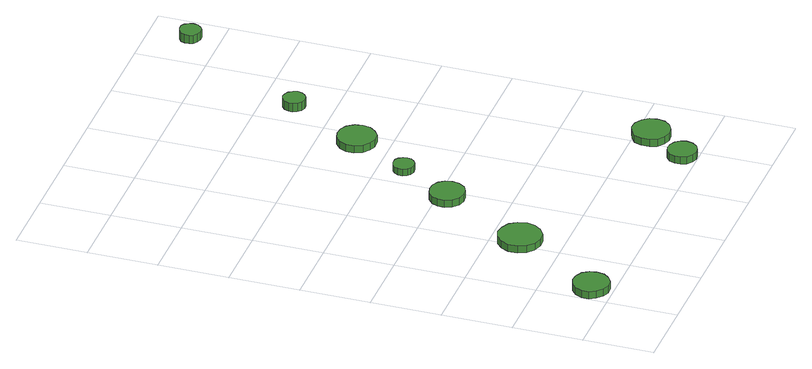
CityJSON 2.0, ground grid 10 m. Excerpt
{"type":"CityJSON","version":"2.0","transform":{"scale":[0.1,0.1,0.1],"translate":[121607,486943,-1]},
"CityObjects":{
"tree1":{"type":"SolitaryVegetationObject","attributes":{"function":"something"},"geometry":[{"type":"MultiSurface","lod":"1","boundaries":[[[0,1,2,3,4,5,6,7,8,9,10,11,12,13,14]],[[15,16,17,18,19,20,21,22,23,24,25,26,27,28,29]],[[0,29,28,1]],[[1,28,27,2]],[[2,27,26,3]],[[3,26,25,4]],[[4,25,24,5]],[[5,24,23,6]],[[6,23,22,7]],[[7,22,21,8]],[[8,21,20,9]],[[9,20,19,10]],[[10,19,18,11]],[[11,18,17,12]],[[12,17,16,13]],[[13,16,15,14]],[[14,15,29,0]]]}]},
"tree2":{"type":"SolitaryVegetationObject","attributes":{"function":"something"},"geometry":[{"type":"MultiSurface","lod":"1","boundaries":[[[30,31,32,33,34,35,36,37,38,39,40,41,42,43,44]],[[45,46,47,48,49,50,51,52,53,54,55,56,57,58,59]],[[30,59,58,31]],[[31,58,57,32]],[[32,57,56,33]],[[33,56,55,34]],[[34,55,54,35]],[[35,54,53,36]],[[36,53,52,37]],[[37,52,51,38]],[[38,51,50,39]],[[39,50,49,40]],[[40,49,48,41]],[[41,48,47,42]],[[42,47,46,43]],[[43,46,45,44]],[[44,45,59,30]]]}]},
"tree3":{"type":"SolitaryVegetationObject","attributes":{"function":"something"},"geometry":[{"type":"MultiSurface","lod":"1","boundaries":[[[60,61,62,63,64,65,66,67,68,69,70,71,72,73,74]],[[75,76,77,78,79,80,81,82,83,84,85,86,87,88,89]],[[60,89,88,61]],[[61,88,87,62]],[[62,87,86,63]],[[63,86,85,64]],[[64,85,84,65]],[[65,84,83,66]],[[66,83,82,67]],[[67,82,81,68]],[[68,81,80,69]],[[69,80,79,70]],[[70,79,78,71]],[[71,78,77,72]],[[72,77,76,73]],[[73,76,75,74]],[[74,75,89,60]]]}]},
"tree4":{"type":"SolitaryVegetationObject","attributes":{"function":"something"},"geometry":[{"type":"MultiSurface","lod":"1","boundaries":[[[90,91,92,93,94,95,96,97,98,99,100,101,102,103,104]],[[105,106,107,108,109,110,111,112,113,114,115,116,117,118,119]],[[90,119,118,91]],[[91,118,117,92]],[[92,117,116,93]],[[93,116,115,94]],[[94,115,114,95]],[[95,114,113,96]],[[96,113,112,97]],[[97,112,111,98]],[[98,111,110,99]],[[99,110,109,100]],[[100,109,108,101]],[[101,108,107,102]],[[102,107,106,103]],[[103,106,105,104]],[[104,105,119,90]]]}]},
"tree5":{"type":"SolitaryVegetationObject","attributes":{"function":"something"},"geometry":[{"type":"MultiSurface","lod":"1","boundaries":[[[120,121,122,123,124,125,126,127,128,129,130,131,132,133,134]],[[135,136,137,138,139,140,141,142,143,144,145,146,147,148,149]],[[120,149,148,121]],[[121,148,147,122]],[[122,147,146,123]],[[123,146,145,124]],[[124,145,144,125]],[[125,144,143,126]],[[126,143,142,127]],[[127,142,141,128]],[[128,141,140,129]],[[129,140,139,130]],[[130,139,138,131]],[[131,138,137,132]],[[132,137,136,133]],[[133,136,135,134]],[[134,135,149,120]]]}]},
"tree6":{"type":"SolitaryVegetationObject","attributes":{"function":"something"},"geometry":[{"type":"MultiSurface","lod":"1","boundaries":[[[150,151,152,153,154,155,156,157,158,159,160,161,162,163,164]],[[165,166,167,168,169,170,171,172,173,174,175,176,177,178,179]],[[150,179,178,151]],[[151,178,177,152]],[[152,177,176,153]],[[153,176,175,154]],[[154,175,174,155]],[[155,174,173,156]],[[156,173,172,157]],[[157,172,171,158]],[[158,171,170,159]],[[159,170,169,160]],[[160,169,168,161]],[[161,168,167,162]],[[162,167,166,163]],[[163,166,165,164]],[[164,165,179,150]]]}]},
"tree7":{"type":"SolitaryVegetationObject","attributes":{"function":"something"},"geometry":[{"type":"MultiSurface","lod":"1","boundaries":[[[180,181,182,183,184,185,186,187,188,189,190,191,192,193,194]],[[195,196,197,198,199,200,201,202,203,204,205,206,207,208,209]],[[180,209,208,181]],[[181,208,207,182]],[[182,207,206,183]],[[183,206,205,184]],[[184,205,204,185]],[[185,204,203,186]],[[186,203,202,187]],[[187,202,201,188]],[[188,201,200,189]],[[189,200,199,190]],[[190,199,198,191]],[[191,198,197,192]],[[192,197,196,193]],[[193,196,195,194]],[[194,195,209,180]]]}]},
"tree8":{"type":"SolitaryVegetationObject","attributes":{"function":"something"},"geometry":[{"type":"MultiSurface","lod":"1","boundaries":[[[210,211,212,213,214,215,216,217,218,219,220,221,222,223,224]],[[225,226,227,228,229,230,231,232,233,234,235,236,237,238,239]],[[210,239,238,211]],[[211,238,237,212]],[[212,237,236,213]],[[213,236,235,214]],[[214,235,234,215]],[[215,234,233,216]],[[216,233,232,217]],[[217,232,231,218]],[[218,231,230,219]],[[219,230,229,220]],[[220,229,228,221]],[[221,228,227,222]],[[222,227,226,223]],[[223,226,225,224]],[[224,225,239,210]]]}]},
"tree9":{"type":"SolitaryVegetationObject","attributes":{"function":"something"},"geometry":[{"type":"MultiSurface","lod":"1","boundaries":[[[240,241,242,243,244,245,246,247,248,249,250,251,252,253,254]],[[255,256,257,258,259,260,261,262,263,264,265,266,267,268,269]],[[240,269,268,241]],[[241,268,267,242]],[[242,267,266,243]],[[243,266,265,244]],[[244,265,264,245]],[[245,264,263,246]],[[246,263,262,247]],[[247,262,261,248]],[[248,261,260,249]],[[249,260,259,250]],[[250,259,258,251]],[[251,258,257,252]],[[252,257,256,253]],[[253,256,255,254]],[[254,255,269,240]]]}]}
},
"vertices":[
[54,32,17],[52,42,17],[46,51,17],[36,56,17],[26,57,17],[16,54,17],[8,47,17],[3,37,17],[3,26,17],[8,17,17],[16,10,17],[26,6,17],[36,7,17],[46,13,17],[52,21,17],[52,21,6],[46,13,6],[36,7,6],[26,6,6],[16,10,6],[8,17,6],[3,26,6],[3,37,6],[8,47,6],[16,54,6],[26,57,6],[36,56,6],[46,51,6],[52,42,6],[54,32,6],
[143,160,17],[140,173,17],[133,183,17],[122,189,17],[109,191,17],[97,187,17],[88,178,17],[83,167,17],[83,154,17],[88,142,17],[97,134,17],[109,130,17],[122,131,17],[133,138,17],[140,148,17],[140,148,6],[133,138,6],[122,131,6],[109,130,6],[97,134,6],[88,142,6],[83,154,6],[83,167,6],[88,178,6],[97,187,6],[109,191,6],[122,189,6],[133,183,6],[140,173,6],[143,160,6],
[211,288,17],[209,298,17],[203,306,17],[194,311,17],[184,312,17],[174,309,17],[166,302,17],[162,293,17],[162,283,17],[166,273,17],[174,266,17],[184,263,17],[194,264,17],[203,269,17],[209,278,17],[209,278,6],[203,269,6],[194,264,6],[184,263,6],[174,266,6],[166,273,6],[162,283,6],[162,293,6],[166,302,6],[174,309,6],[184,312,6],[194,311,6],[203,306,6],[209,298,6],[211,288,6],
[250,365,16],[249,371,16],[245,377,16],[240,380,16],[233,380,16],[227,378,16],[223,374,16],[220,368,16],[220,362,16],[223,356,16],[227,352,16],[233,350,16],[240,351,16],[245,354,16],[249,359,16],[249,359,6],[245,354,6],[240,351,6],[233,350,6],[227,352,6],[223,356,6],[220,362,6],[220,368,6],[223,374,6],[227,378,6],[233,380,6],[240,380,6],[245,377,6],[249,371,6],[250,365,6],
[407,23,17],[405,31,17],[400,38,17],[392,42,17],[384,43,17],[376,41,17],[369,35,17],[366,27,17],[366,18,17],[369,10,17],[376,5,17],[384,2,17],[392,3,17],[400,7,17],[405,14,17],[405,14,6],[400,7,6],[392,3,6],[384,2,6],[376,5,6],[369,10,6],[366,18,6],[366,27,6],[369,35,6],[376,41,6],[384,43,6],[392,42,6],[400,38,6],[405,31,6],[407,23,6],
[308,447,17],[306,458,17],[299,468,17],[290,473,17],[278,474,17],[268,471,17],[259,463,17],[254,453,17],[254,442,17],[259,431,17],[268,424,17],[278,420,17],[290,421,17],[299,427,17],[306,436,17],[306,436,6],[299,427,6],[290,421,6],[278,420,6],[268,424,6],[259,431,6],[254,442,6],[254,453,6],[259,463,6],[268,471,6],[278,474,6],[290,473,6],[299,468,6],[306,458,6],[308,447,6],
[448,78,17],[446,89,17],[439,98,17],[429,104,17],[418,105,17],[408,101,17],[399,94,17],[395,84,17],[395,72,17],[399,62,17],[408,55,17],[418,51,17],[429,53,17],[439,58,17],[446,67,17],[446,67,6],[439,58,6],[429,53,6],[418,51,6],[408,55,6],[399,62,6],[395,72,6],[395,84,6],[399,94,6],[408,101,6],[418,105,6],[429,104,6],[439,98,6],[446,89,6],[448,78,6],
[359,556,19],[357,562,19],[353,568,19],[347,571,19],[341,572,19],[335,570,19],[330,565,19],[327,559,19],[327,553,19],[330,547,19],[335,542,19],[341,540,19],[347,541,19],[353,544,19],[357,549,19],[357,549,6],[353,544,6],[347,541,6],[341,540,6],[335,542,6],[330,547,6],[327,553,6],[327,559,6],[330,565,6],[335,570,6],[341,572,6],[347,571,6],[353,568,6],[357,562,6],[359,556,6],
[476,742,20],[475,748,20],[471,754,20],[466,757,20],[459,757,20],[453,755,20],[448,751,20],[446,745,20],[446,739,20],[448,733,20],[453,729,20],[459,727,20],[466,727,20],[471,731,20],[475,736,20],[475,736,7],[471,731,7],[466,727,7],[459,727,7],[453,729,7],[448,733,7],[446,739,7],[446,745,7],[448,751,7],[453,755,7],[459,757,7],[466,757,7],[471,754,7],[475,748,7],[476,742,7]
]}
